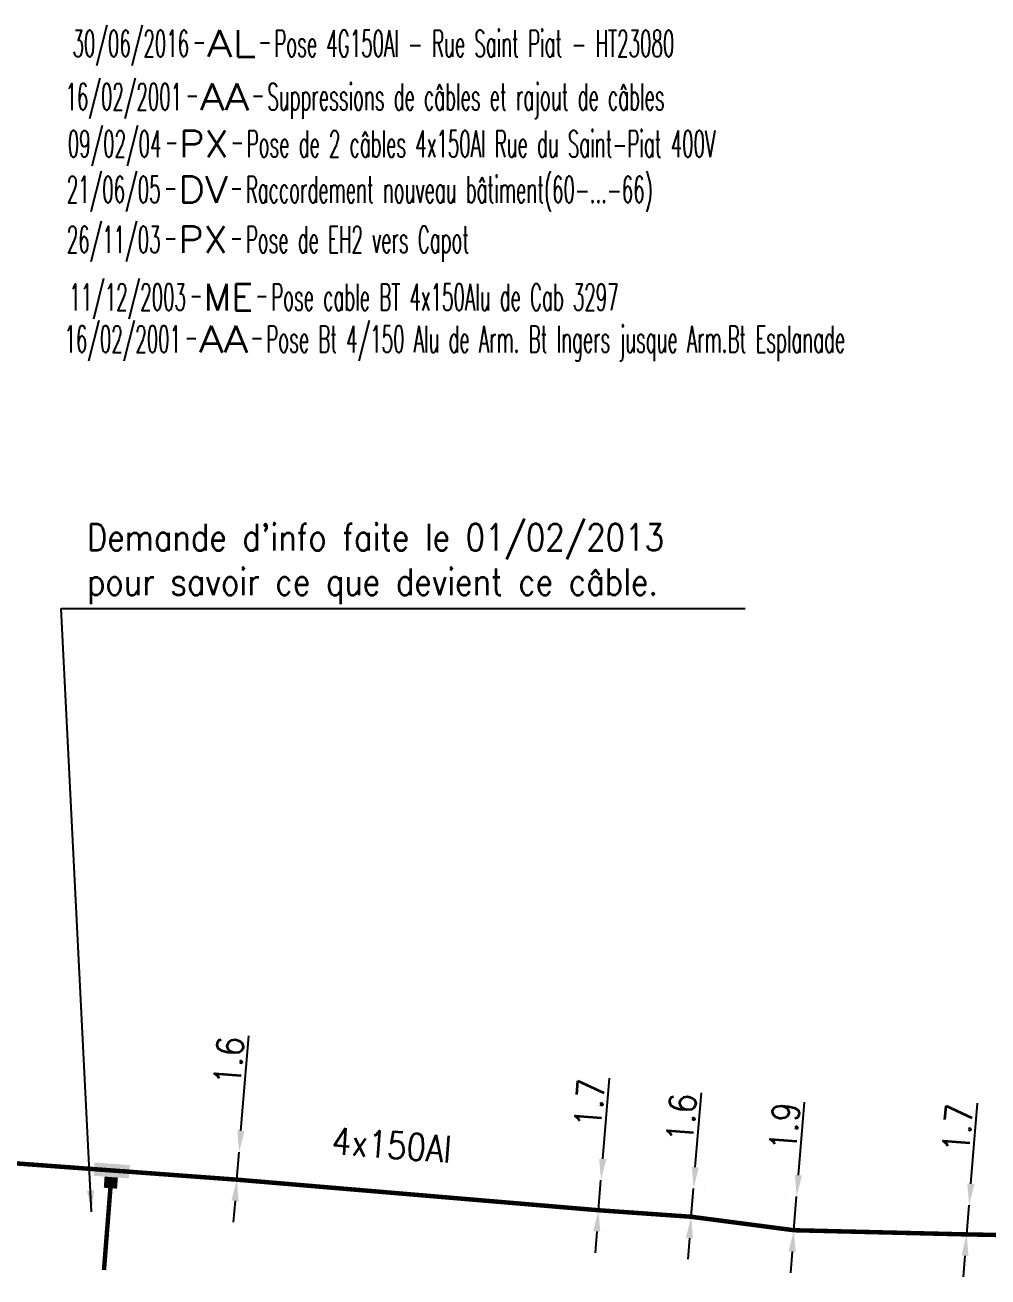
# Model space of a CAD drawing. Header units: millimetres. Extents: x 80000 to 81010, y 144000 to 145002.
# Drawn here: x 80879.4 to 80933.6, y 143999.6 to 144070 of the extents above; entities that cross this region are included whole.
import ezdxf
from ezdxf.enums import TextEntityAlignment as Align

# ---------------------------------------------------------------- set-up
doc = ezdxf.new("R2010")
doc.units = ezdxf.units.MM
doc.header["$PDMODE"] = 34
doc.linetypes.add('B_ST_AL', pattern=[2000, 1000, 1000])
doc.layers.get('0').update_dxf_attribs({"linetype": 'CONTINUOUS'})
doc.layers.get('Defpoints').update_dxf_attribs({"linetype": 'CONTINUOUS'})
for name, color, linetype in [('B_100', 3, 'CONTINUOUS'), ('B_110', 1, 'CONTINUOUS'), ('B_300', 7, 'CONTINUOUS'), ('B_910', 7, 'CONTINUOUS')]:
    doc.layers.add(name, color=color, linetype=linetype)
doc.styles.add('M_ROMANS', font='ROMANS.shx', dxfattribs={"width": 0.75})
doc.styles.get("Standard").update_dxf_attribs({"font": 'romans.shx', "width": 0.85})
doc.dimstyles.get("Standard").update_dxf_attribs({"dimtxt": 1.5, "dimasz": 1.2, "dimexe": 0.625, "dimexo": 0.625, "dimgap": 0.25, "dimtad": 1, "dimdec": 1, "dimzin": 0, "dimdsep": 46, "dimtxsty": 'Standard', "dimcen": -0.5, "dimadec": 0, "dimazin": 0, "dimtfac": 1, "dimtdec": 1, "dimtmove": 0, "dimatfit": 3, "dimfxl": 0, "dimtolj": 1, "dimtzin": 0, "dimarcsym": 0})

# ---------------------------------------------------------------- blocks, each defined once
blk = doc.blocks.new('*D682')
at = {"layer": 'B_100', "color": 0, "linetype": 'Continuous', "lineweight": -2, "transparency": 16777216}
for p, q in [((80891.585, 144007.821), (80892.032, 144013.164)), ((80891.356, 144005.081), (80891.485, 144006.626)), ((80891.256, 144003.885), (80891.156, 144002.689))]:
    blk.add_line(p, q, dxfattribs=at)
at = {"layer": 'B_100', "color": 0, "linetype": 'Continuous', "transparency": 16777216}
for points in [[(80891.386, 144007.838), (80891.784, 144007.805), (80891.485, 144006.626)], [(80891.056, 144003.902), (80891.455, 144003.869), (80891.356, 144005.081)]]:
    blk.add_solid(points, dxfattribs=at)
at = {"layer": 'Defpoints', "color": 0, "linetype": 'Continuous', "transparency": 16777216}
for p in [(80891.485, 144006.626), (80891.485, 144006.626), (80891.356, 144005.081)]:
    blk.add_point(p, dxfattribs=at)
at = {"layer": 'B_100', "color": 0, "linetype": 'Continuous', "transparency": 16777216, "insert": (80890.911, 144011.758), "char_height": 1.5, "attachment_point": 5, "rotation": 85.21567}
blk.add_mtext('\\A1;1.6', dxfattribs=at)
blk = doc.blocks.new('*D683')
at = {"layer": 'B_100', "color": 0, "linetype": 'Continuous', "lineweight": -2, "transparency": 16777216}
for p, q in [((80911.935, 144006.252), (80912.308, 144010.784)), ((80911.697, 144003.362), (80911.837, 144005.056)), ((80911.599, 144002.166), (80911.501, 144000.97))]:
    blk.add_line(p, q, dxfattribs=at)
at = {"layer": 'B_100', "color": 0, "linetype": 'Continuous', "transparency": 16777216}
for points in [[(80911.736, 144006.269), (80912.135, 144006.236), (80911.837, 144005.056)], [(80911.4, 144002.183), (80911.798, 144002.15), (80911.697, 144003.362)]]:
    blk.add_solid(points, dxfattribs=at)
at = {"layer": 'Defpoints', "color": 0, "linetype": 'Continuous', "transparency": 16777216}
for p in [(80911.837, 144005.056), (80911.837, 144005.056), (80911.697, 144003.362)]:
    blk.add_point(p, dxfattribs=at)
at = {"layer": 'B_100', "color": 0, "linetype": 'Continuous', "transparency": 16777216, "insert": (80911.189, 144009.376), "char_height": 1.5, "attachment_point": 5, "rotation": 85.29381}
blk.add_mtext('\\A1;1.7', dxfattribs=at)
blk = doc.blocks.new('*D684')
at = {"layer": 'B_100', "color": 0, "linetype": 'Continuous', "lineweight": -2, "transparency": 16777216}
for p, q in [((80917.139, 144005.785), (80917.483, 144009.96)), ((80916.91, 144002.995), (80917.041, 144004.589)), ((80917.664, 144004.538), (80917.664, 144004.538)), ((80917.532, 144002.943), (80917.532, 144002.943)), ((80916.811, 144001.799), (80916.713, 144000.603))]:
    blk.add_line(p, q, dxfattribs=at)
at = {"layer": 'B_100', "color": 0, "linetype": 'Continuous', "transparency": 16777216}
for points in [[(80916.94, 144005.802), (80917.339, 144005.769), (80917.041, 144004.589)], [(80916.612, 144001.815), (80917.01, 144001.782), (80916.91, 144002.995)]]:
    blk.add_solid(points, dxfattribs=at)
at = {"layer": 'Defpoints', "color": 0, "linetype": 'Continuous', "transparency": 16777216}
for p in [(80917.041, 144004.589), (80917.041, 144004.589), (80916.91, 144002.995)]:
    blk.add_point(p, dxfattribs=at)
at = {"layer": 'B_100', "color": 0, "linetype": 'Continuous', "transparency": 16777216, "insert": (80916.364, 144008.553), "char_height": 1.5, "attachment_point": 5, "rotation": 85.29381}
blk.add_mtext('\\A1;1.6', dxfattribs=at)
blk = doc.blocks.new('*D685')
at = {"layer": 'B_100', "color": 0, "linetype": 'Continuous', "lineweight": -2, "transparency": 16777216}
for p, q in [((80922.94, 144005.328), (80923.279, 144009.443)), ((80922.219, 144004.183), (80922.219, 144004.183)), ((80922.686, 144002.238), (80922.842, 144004.132)), ((80922.063, 144002.29), (80922.063, 144002.29)), ((80922.587, 144001.042), (80922.489, 143999.846))]:
    blk.add_line(p, q, dxfattribs=at)
at = {"layer": 'B_100', "color": 0, "linetype": 'Continuous', "transparency": 16777216}
for points in [[(80922.741, 144005.344), (80923.14, 144005.312), (80922.842, 144004.132)], [(80922.388, 144001.059), (80922.787, 144001.026), (80922.686, 144002.238)]]:
    blk.add_solid(points, dxfattribs=at)
at = {"layer": 'Defpoints', "color": 0, "linetype": 'Continuous', "transparency": 16777216}
for p in [(80922.842, 144004.132), (80922.842, 144004.132), (80922.686, 144002.238)]:
    blk.add_point(p, dxfattribs=at)
at = {"layer": 'B_100', "color": 0, "linetype": 'Continuous', "transparency": 16777216, "insert": (80922.162, 144008.065), "char_height": 1.5, "attachment_point": 5, "rotation": 85.29381}
blk.add_mtext('\\A1;1.9', dxfattribs=at)
blk = doc.blocks.new('*D686')
at = {"layer": 'B_100', "color": 0, "linetype": 'Continuous', "lineweight": -2, "transparency": 16777216}
for p, q in [((80932.639, 144004.843), (80933.012, 144009.375)), ((80932.405, 144002.003), (80932.541, 144003.647)), ((80932.307, 144000.807), (80932.208, 143999.611))]:
    blk.add_line(p, q, dxfattribs=at)
at = {"layer": 'B_100', "color": 0, "linetype": 'Continuous', "transparency": 16777216}
for points in [[(80932.44, 144004.859), (80932.838, 144004.827), (80932.541, 144003.647)], [(80932.108, 144000.823), (80932.506, 144000.79), (80932.405, 144002.003)]]:
    blk.add_solid(points, dxfattribs=at)
at = {"layer": 'Defpoints', "color": 0, "linetype": 'Continuous', "transparency": 16777216}
for p in [(80932.541, 144003.647), (80932.541, 144003.647), (80932.405, 144002.003)]:
    blk.add_point(p, dxfattribs=at)
at = {"layer": 'B_100', "color": 0, "linetype": 'Continuous', "transparency": 16777216, "insert": (80931.893, 144007.967), "char_height": 1.5, "attachment_point": 5, "rotation": 85.29381}
blk.add_mtext('\\A1;1.7', dxfattribs=at)
blk = doc.blocks.new('GIS_MODF')
at = {"color": 0, "linetype": 'Continuous', "flags": 128}
for points in [[(-2.176, -0.014), (-1.676, -0.014)], [(1.519, -0.014), (2.019, -0.014)]]:
    blk.add_lwpolyline(points, dxfattribs=at)
at = {"color": 0, "linetype": 'Continuous', "width": 0.5}
blk.add_attdef('DATE', text='', height=1.5, dxfattribs=at).set_placement((-2.502, -0.798), align=Align.RIGHT)
at = {"color": 0, "linetype": 'Continuous', "width": 1.771291}
blk.add_attdef('USER', text='', height=1.5, dxfattribs=at).set_placement((-1.507, -0.798), (1.276, -0.798), align=Align.FIT)
at = {"color": 0, "linetype": 'Continuous', "width": 0.5}
blk.add_attdef('DESC', (2.289, -0.798), '', height=1.5, dxfattribs=at)
blk = doc.blocks.new('B_300_02')
at = {"color": 0, "linetype": 'Continuous'}
for points in [[(-0.375, 1), (0.375, 1), (-0.375, 0.375), (0.375, 0.375)], [(-1, 0.375), (-1, -0.375), (1, 0.375), (1, -0.375)]]:
    blk.add_solid(points, dxfattribs=at)
at = {"color": 0, "linetype": 'Continuous', "style": 'M_ROMANS', "width": 0.75, "flags": 3}
for tag, p in [('DEF_LEG', (0, -4.25)), ('DEF_COUP', (0, -6.75)), ('DEF_TYPE', (0, -9.25))]:
    blk.add_attdef(tag, text='', height=1.2, dxfattribs=at).set_placement(p, align=Align.MIDDLE)

msp = doc.modelspace()

# ---------------------------------------------------------------- linework, layer by layer
at = {"layer": 'B_100', "linetype": 'B_ST_AL', "const_width": 0.25}
msp.add_lwpolyline([(80945.524, 144000, -0.005832), (80945.446, 144000.048, 0.070955), (80943.257, 144001.164), (80937.308, 144001.911), (80932.405, 144002.003), (80922.686, 144002.238), (80916.91, 144002.995), (80911.697, 144003.362), (80891.356, 144005.081), (80861.325, 144007.292), (80839.46, 144009.914), (80827.499, 144011.714), (80823.675, 144012.738), (80821.143, 144013.516), (80810.662, 144002.096), (80808.492, 144000)], format="xyb", dxfattribs=at)
at = {"layer": 'B_100', "linetype": 'B_ST_AL', "const_width": 0.25, "flags": 128}
msp.add_lwpolyline([(80883.884, 144000), (80884.246, 144004.602)], dxfattribs=at)

# ---------------------------------------------------------------- block references
at = {"layer": 'B_100', "linetype": 'Continuous'}
ref = msp.add_blockref('GIS_MODF', (80890.782, 144066.018), dxfattribs=at)
ref.add_attrib('DATE', '16/02/2001', dxfattribs={"layer": '0', "color": 0, "linetype": 'B_ST_AL', "height": 1.5, "width": 0.5}).set_placement((80888.28, 144065.219), align=Align.RIGHT)
ref.add_attrib('USER', 'AA', dxfattribs={"layer": '0', "color": 0, "linetype": 'B_ST_AL', "height": 1.5, "width": 1.113383}).set_placement((80889.275, 144065.219), (80892.058, 144065.219), align=Align.FIT)
ref.add_attrib('DESC', 'Suppressions de câbles et rajout de câbles', (80893.071, 144065.219), dxfattribs={"layer": '0', "color": 0, "linetype": 'B_ST_AL', "height": 1.5, "width": 0.5})
ref = msp.add_blockref('GIS_MODF', (80889.567, 144060.801), dxfattribs=at)
ref.add_attrib('DATE', '21/06/05', dxfattribs={"layer": '0', "color": 0, "linetype": 'Continuous', "height": 1.5, "width": 0.5}).set_placement((80887.065, 144060.003), align=Align.RIGHT)
ref.add_attrib('USER', 'DV', dxfattribs={"layer": '0', "color": 0, "linetype": 'Continuous', "height": 1.5, "width": 1.025485}).set_placement((80888.06, 144060.003), (80890.844, 144060.003), align=Align.FIT)
ref.add_attrib('DESC', 'Raccordement nouveau bâtiment(60-...-66)', (80891.856, 144060.003), dxfattribs={"layer": '0', "color": 0, "linetype": 'Continuous', "height": 1.5, "width": 0.5})
ref = msp.add_blockref('GIS_MODF', (80889.567, 144057.983), dxfattribs=at)
ref.add_attrib('DATE', '26/11/03', dxfattribs={"layer": '0', "color": 0, "linetype": 'B_ST_AL', "height": 1.5, "width": 0.5}).set_placement((80887.065, 144057.184), align=Align.RIGHT)
ref.add_attrib('USER', 'PX', dxfattribs={"layer": '0', "color": 0, "linetype": 'B_ST_AL', "height": 1.5, "width": 1.025485}).set_placement((80888.06, 144057.184), (80890.844, 144057.184), align=Align.FIT)
ref.add_attrib('DESC', 'Pose de EH2 vers Capot', (80891.856, 144057.184), dxfattribs={"layer": '0', "color": 0, "linetype": 'B_ST_AL', "height": 1.5, "width": 0.5})
ref = msp.add_blockref('GIS_MODF', (80890.996, 144054.755), dxfattribs=at)
ref.add_attrib('DATE', '11/12/2003', dxfattribs={"layer": '0', "color": 0, "linetype": 'Continuous', "height": 1.5, "width": 0.5}).set_placement((80888.494, 144053.956), align=Align.RIGHT)
ref.add_attrib('USER', 'ME', dxfattribs={"layer": '0', "color": 0, "linetype": 'Continuous', "height": 1.5, "width": 0.950449}).set_placement((80889.489, 144053.956), (80892.272, 144053.956), align=Align.FIT)
ref.add_attrib('DESC', 'Pose cable BT 4x150Alu de Cab 3297', (80893.285, 144053.956), dxfattribs={"layer": '0', "color": 0, "linetype": 'Continuous', "height": 1.5, "width": 0.5})
ref = msp.add_blockref('GIS_MODF', (80890.719, 144052.39), dxfattribs=at)
ref.add_attrib('DATE', '16/02/2001', dxfattribs={"layer": '0', "color": 0, "linetype": 'B_ST_AL', "height": 1.5, "width": 0.5}).set_placement((80888.217, 144051.592), align=Align.RIGHT)
ref.add_attrib('USER', 'AA', dxfattribs={"layer": '0', "color": 0, "linetype": 'B_ST_AL', "height": 1.5, "width": 1.113383}).set_placement((80889.212, 144051.592), (80891.995, 144051.592), align=Align.FIT)
ref.add_attrib('DESC', 'Pose Bt 4/150 Alu de Arm. Bt Ingers jusque Arm.Bt Esplanade', (80893.008, 144051.592), dxfattribs={"layer": '0', "color": 0, "linetype": 'B_ST_AL', "height": 1.5, "width": 0.5})
at = {"layer": 'B_110', "linetype": 'Continuous'}
ref = msp.add_blockref('GIS_MODF', (80889.619, 144063.368), dxfattribs=at)
ref.add_attrib('DATE', '09/02/04', dxfattribs={"layer": '0', "color": 0, "linetype": 'B_ST_AL', "height": 1.5, "width": 0.5}).set_placement((80887.117, 144062.57), align=Align.RIGHT)
ref.add_attrib('USER', 'PX', dxfattribs={"layer": '0', "color": 0, "linetype": 'B_ST_AL', "height": 1.5, "width": 1.025485}).set_placement((80888.112, 144062.57), (80890.895, 144062.57), align=Align.FIT)
ref.add_attrib('DESC', 'Pose de 2 câbles 4x150Al Rue du Saint-Piat 400V', (80891.908, 144062.57), dxfattribs={"layer": '0', "color": 0, "linetype": 'B_ST_AL', "height": 1.5, "width": 0.5})
at = {"layer": 'B_300', "rotation": 175.7898651610783}
msp.add_blockref('B_300_02', (80884.32, 144005.599), dxfattribs=at)
at = {"layer": 'B_910', "linetype": 'Continuous'}
ref = msp.add_blockref('GIS_MODF', (80891.174, 144069.009), dxfattribs=at)
ref.add_attrib('DATE', '30/06/2016', dxfattribs={"layer": '0', "color": 0, "linetype": 'Continuous', "height": 1.5, "width": 0.5}).set_placement((80888.672, 144068.211), align=Align.RIGHT)
ref.add_attrib('USER', 'AL', dxfattribs={"layer": '0', "color": 0, "linetype": 'Continuous', "height": 1.5, "width": 1.14613}).set_placement((80889.667, 144068.211), (80892.45, 144068.211), align=Align.FIT)
ref.add_attrib('DESC', 'Pose 4G150Al - Rue Saint Piat - HT23080 ', (80893.462, 144068.211), dxfattribs={"layer": '0', "color": 0, "linetype": 'Continuous', "height": 1.5, "width": 0.5})

# ---------------------------------------------------------------- texts
at = {"layer": 'B_100', "linetype": 'Continuous', "insert": (80882.919, 144037.446), "char_height": 1.5, "attachment_point": 7}
msp.add_mtext("Demande d'info faite le 01/02/2013\\Ppour savoir ce que devient ce câble.", dxfattribs=at)
at = {"layer": 'B_100', "linetype": 'Continuous', "insert": (80900.064, 144007.026), "char_height": 1.5, "attachment_point": 5, "rotation": 355.72865}
msp.add_mtext('4x150Al', dxfattribs=at)

# ---------------------------------------------------------------- dimensions: what is measured, and where the dimension line sits
at = {"layer": 'B_100', "linetype": 'Continuous'}
for base, p1, p2, angle, picture, middle in [((80891.485, 144006.626), (80891.356, 144005.081), (80891.485, 144006.626), 85.21567, '*D682', (80891.908, 144011.675)), ((80911.837, 144005.056), (80911.697, 144003.362), (80911.837, 144005.056), 85.29381, '*D683', (80912.186, 144009.294)), ((80917.041, 144004.589), (80916.91, 144002.995), (80917.041, 144004.589), 85.29381, '*D684', (80917.36, 144008.471)), ((80922.842, 144004.132), (80922.686, 144002.238), (80922.842, 144004.132), 85.29381, '*D685', (80923.159, 144007.983)), ((80932.54067, 144003.6471), (80932.4053, 144002.00266), (80932.54067, 144003.6471), 85.29381, '*D686', (80932.88957, 144007.88514))]:
    dim = msp.add_linear_dim(base=base, p1=p1, p2=p2, angle=angle, dimstyle='Standard', dxfattribs=at)
    dim.commit()
    dim.dimension.update_dxf_attribs({"geometry": picture, "text_midpoint": middle, "dimtype": 161})

# ---------------------------------------------------------------- leaders
at = {"layer": 'B_100', "linetype": 'Continuous', "annotation_type": 0, "has_hookline": 1, "hookline_direction": 0, "text_width": 37.036}
msp.add_leader([(80883.186, 144003.269), (80881.469, 144037.196), (80882.669, 144037.196)], dimstyle='Standard', override={"dimfxl": 1.25}, dxfattribs=at)

doc.saveas('drawing.dxf')
